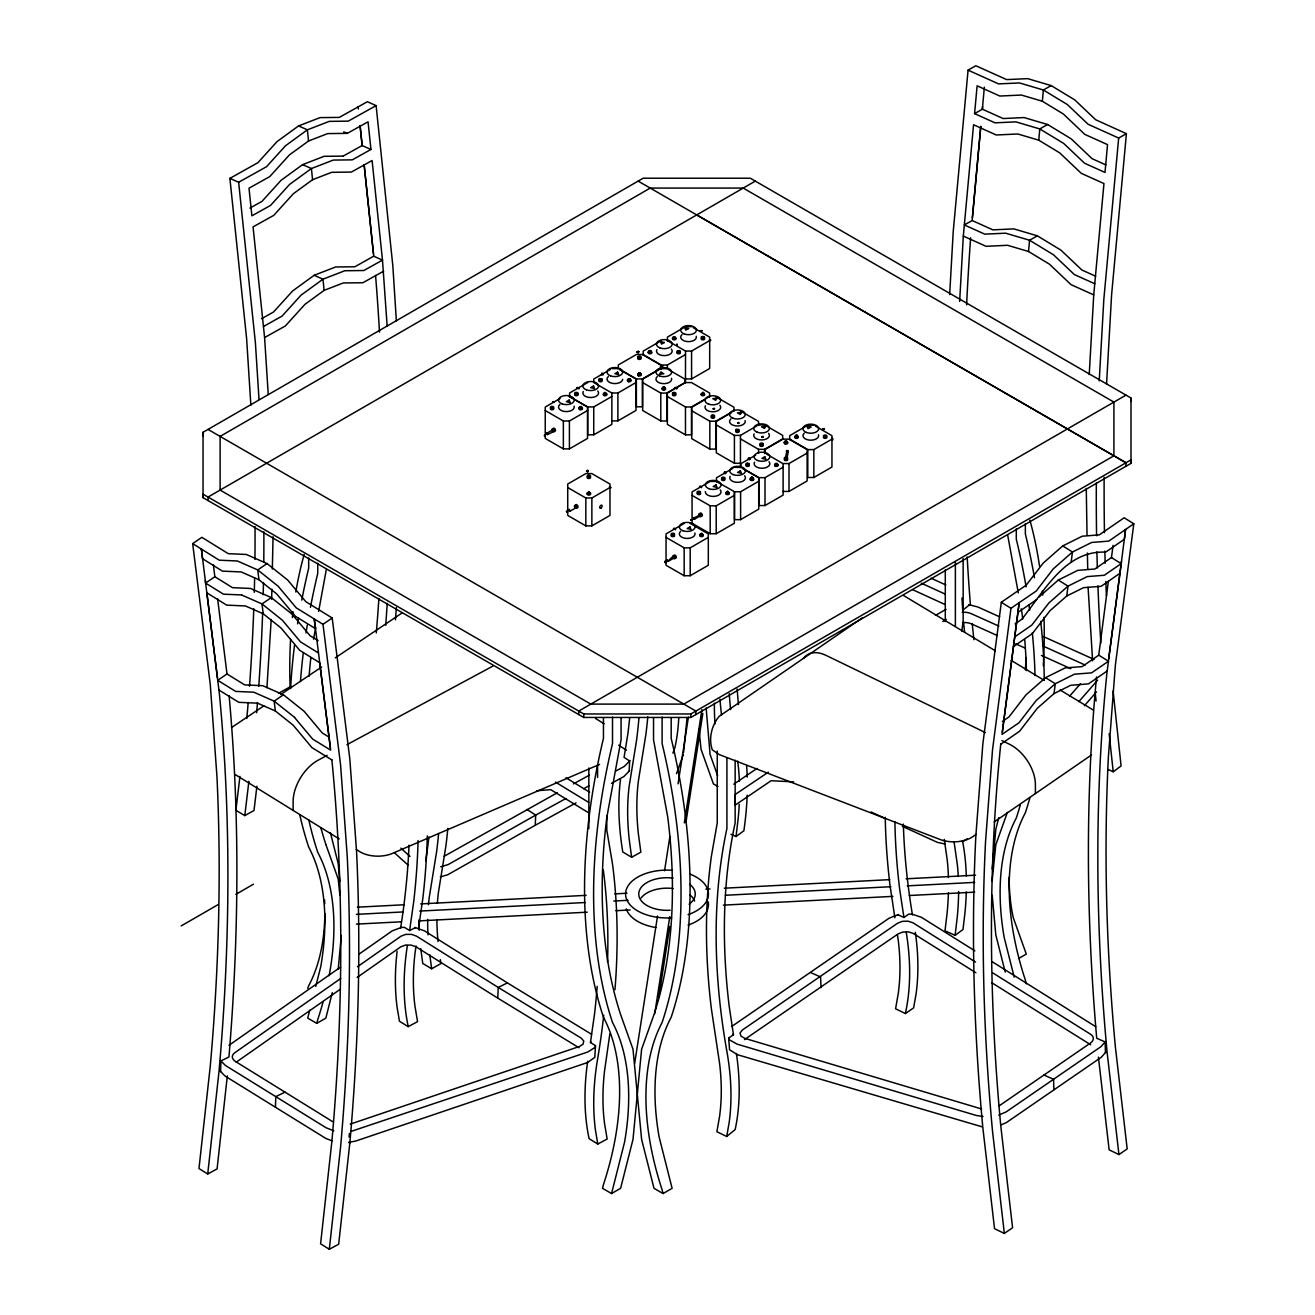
<?xml version="1.0" encoding="UTF-8"?>
<svg xmlns="http://www.w3.org/2000/svg" width="1315" height="1315" viewBox="0 0 1315 1315"><rect width="100%" height="100%" fill="white"/><g stroke="black" fill="none" stroke-linecap="round" stroke-linejoin="round"><path stroke-width="1.5" d="M1130.999 398.018L1130.999 463.357L690.885 717.448L583.745 717.448L203.036 497.662L203.036 432.306L643.15 178.215L750.29 178.215L1130.999 398.018L1130.999 401.502M1086.272 488.473L1087.028 534.876M271.202 619.513L266.945 687.663M271.646 599.311L271.876 589.219M272.337 569.033L273.06 536.734M220.591 1071.544L220.92 1060.926L228.958 1056.981C238.936 936.822 240.053 815.826 229.106 695.701M275.46 1107.246L275.788 1096.644L284.977 1092.124M578.978 1047.726L497.76 998.118L498.221 987.434L416.477 936.132L411.546 934.373L405.793 934.373L401.141 936.116L357.466 966.739M440.278 876.941L447.725 874.754L535.254 825.278L535.698 815.103L565.861 798.534M629.162 771.132L629.622 760.958L624.066 757.358L627.962 733.178A670.403 380.249 60.9 0 0 629.671 717.694M949.66 294.609L953.227 231.522L968.07 70.139L975.812 65.75L1006.682 79.607L1027.64 78.637L1051.178 85.59L1074.733 99.874L1095.674 119.747L1126.413 133.686L1111.602 294.774L1106.556 384.079M959.638 301.431L963.32 236.075L973.56 124.744L996.244 134.985L1017.794 133.982L1038.768 140.179L1059.726 152.885L1081.275 173.333L1103.959 183.574L1093.735 294.889L1089.231 374.561M1099.225 380.857L1103.827 299.442L1118.67 138.059L1126.413 133.686M597.191 986.316A670.403 400.335 -58.2 0 1 594.561 1013.783L590.451 1042.516L595.514 1045.639L594.774 1057.424L587.394 1062.569L355.51 1141.124L348.623 1142.341L349.823 1143.097L338.678 1244.204L329.309 1249.25L320.581 1243.842L331.857 1141.584A2251.149 1344.275 -58.2 0 0 331.873 759.856L331.857 759.593M385.722 625.299L387.251 603.273M1098.403 1057.112L1109.137 1149.82L1118.95 1154.57L1127.185 1148.916L1115.383 1047.003A2252.201 1408.694 55.5 0 1 1108.381 756.996L1115.383 665.012L1133.809 523.781L1124.161 517.765L1099.274 534.893L1082.261 536.208L1062.734 545.922L1043.222 563.083L1026.21 585.159L1001.323 602.286L982.864 743.764L975.829 836.258A2264.907 1416.649 55.5 0 0 982.864 1127.908L994.534 1228.687L1004.348 1233.437L1012.583 1227.766L1000.764 1125.854A2251.149 1408.036 55.5 0 1 1000.748 744.126L1000.764 743.863M1096.546 676.978C1085.122 797.071 1086.223 918.133 1096.71 1038.258L1105.126 1041.957L1105.455 1052.559M1107.148 670.683L1107.131 670.929A2251.149 1408.036 55.5 0 0 1107.148 1052.658L1118.95 1154.57M349.083 1136.998L349.396 1133.431M338.234 969.155L341.292 935.491M706.139 707.963L710.084 754.465L717.645 775.669M974.579 113.616L994.995 122.837L1015.854 121.868L1039.787 128.936L1063.72 143.45L1084.579 163.241L1104.995 172.446L1107.542 144.634L1084.859 134.409L1063.293 113.961L1042.335 101.239L1021.377 95.042L999.827 96.044L977.127 85.82L974.579 113.616L982.404 109.194L982.584 106.466M1093.735 294.889L1071.051 284.665L1049.485 264.216L1028.527 251.494L1029.563 240.25L1037.371 235.845L1060.926 250.129L1081.867 270.002L1095.674 276.232M1038.768 140.179L1039.787 128.936L1047.611 124.514L1071.15 138.815L1092.091 158.688L1105.899 164.917M1042.335 101.239L1043.37 89.995L1051.178 85.59M992.2 868.952L995.8 829.37L998.743 817.733M972.344 217.928L980.809 126.421M1094.754 283.761L1074.355 274.556L1053.496 254.781L1029.563 240.25L1005.613 233.182L984.771 234.152L964.355 224.947L972.163 220.525L980.743 126.47M982.338 109.244L984.36 87.201M683.57 752.443L687.055 718.006M992.102 881.264L995.8 844.789L1007.372 812.391M349.823 1143.097A2264.907 1352.494 -58.2 0 0 356.546 851.232L349.823 758.952L332.202 618.017L305.803 601.662L287.755 580.112L267.027 563.56L246.316 554.47L228.268 553.664L201.869 537.325L192.664 543.621L210.252 684.31L216.926 776.08A2252.201 1344.9 -58.2 0 1 210.252 1066.301L198.976 1168.558L207.721 1173.966L218.98 1071.709A2251.149 1344.275 -58.2 0 0 219.013 689.964L218.98 689.718M227.331 1075.9L217.074 1168.92L207.721 1173.966M329.309 1249.25L340.585 1146.992A2252.201 1344.9 -58.2 0 0 347.259 856.772L340.585 765.001L322.997 624.313L296.253 607.859L278.123 586.211L257.74 569.937L237.374 560.979L219.243 560.19L192.664 543.621M239.938 776.376L235.895 810.303L244.804 815.612L254.009 810.484L256.902 786.271M244.804 815.612L248.88 781.307M730.992 834.269L736.038 836.537L738.192 818.357A238.771 120.027 -65.7 0 0 739.227 804.336M948.427 892.721A238.771 120.027 -65.7 0 1 947.162 912.626L945.008 930.806L955.101 935.359L957.254 917.18A238.771 120.027 -65.7 0 0 958.619 891.471M1133.809 523.781L1108.759 541.122L1091.68 542.454L1072.465 552.004L1053.266 568.885L1036.171 591.076L1019.191 602.648L1002.014 734.378L1018.993 722.79L1036.072 700.616L1055.288 683.734L1074.486 674.184L1091.582 672.853L1108.479 661.231L1098.748 655.166L1108.381 581.296M1002.326 732.061L1019.191 602.648L1010.972 608.303L992.546 749.534L985.543 841.518A2252.201 1408.694 55.5 0 0 992.546 1131.525L1004.348 1233.437M1000.83 744.175L1019.569 731.272L1037.223 708.358L1054.005 693.597L1055.288 683.734L1045.557 677.652L1026.029 694.813L1009.016 716.889L1002.359 721.475M1013.47 646.536L1032.308 633.682L1049.962 610.752L1066.744 596.007L1068.01 586.145L1087.226 576.595L1104.304 575.263L1121.202 563.642L1125.574 529.452L1124.391 539.249L1105.619 552.152C1064.92 550.081 1043.6 592.26 1021.755 619.299L1015.098 623.885M1071.183 561.867L1072.465 552.004L1062.734 545.922M1038.768 597.224L1058.296 580.047L1077.807 570.348L1094.82 569.017L1111.471 557.56L1113.065 545.38M1108.397 661.182L1121.514 561.193M1108.479 661.231L1107.197 670.979L1088.442 683.882L1070.788 685.263L1054.005 693.597M1108.693 658.864L1121.202 563.642L1111.471 557.56M358.929 954.213L392.248 930.856L401.437 927.404L404.543 927.404L409.606 930.543L413.699 901.811A670.403 400.335 -58.2 0 0 418.071 840.564M416.05 945.945L414.998 953.243A238.771 142.579 -58.2 0 0 414.998 1006.435L417.562 1021.64L408.192 1026.67L399.464 1021.262L397.114 1007.356A251.395 150.124 -58.2 0 1 397.114 951.353M418.532 928.554L422.855 898.293A683.027 407.864 -58.2 0 0 427.309 835.896M589.745 477.214L588.578 478.085L588.117 476.951A1.71 0.986 0 0 1 588.002 475.257A1.71 0.986 0 0 1 590.567 476.112A1.71 0.986 0 0 1 588.002 476.967L588.495 476.523A1.71 0.986 0 0 0 587.378 478.003A1.71 0.986 0 0 0 590.057 478.216A1.71 0.986 0 0 0 589.712 476.655M638.63 358.025L640.076 358.288L639.665 357.302M609.848 1033.837L604.588 1070.624A238.771 142.579 -58.2 0 0 604.588 1123.815L607.152 1139.02L597.783 1144.05L589.054 1138.642L588.841 1137.409A251.395 150.124 -58.2 0 1 587.673 1061.287M786.995 458.228L784.956 458.228L786.962 458.376L788.293 451.604L787.011 450.963L785.071 459.083L786.633 459.477M634.635 1063.605L657.533 916.013M664.552 870.777L669.894 836.406M678.047 783.839L688.403 717.119M654.722 1013.701L669.779 916.654M684.342 822.894L701.898 709.673M658.799 997.181L669.779 926.401M685.904 822.549L702.851 713.355M717.25 751.079L717.25 822.927L711.349 856.443A683.027 427.211 55.5 0 0 711.349 1008.572L719.568 1063.276A238.771 149.351 55.5 0 1 719.568 1116.451L716.889 1131.738L726.702 1136.489L729.168 1122.5A251.395 157.241 55.5 0 0 726.916 1051.589A670.403 419.321 55.5 0 1 726.916 828.499L726.916 757.752M897.438 934.883L898.26 940.324A238.771 149.351 55.5 0 1 898.26 993.515L895.581 1008.786L905.394 1013.553L905.608 1012.303A251.395 157.241 55.5 0 0 906.249 932.401M313.545 639.156L315.732 627.239M318.641 611.344L326.301 569.642M599.656 380.002L601.169 380.101M601.662 373.542L603.092 373.904L602.007 373.279L601.465 374.742L603.108 374.841L601.859 373.345M671.965 534.843L673.165 535.698M722.593 478.529C725.255 475.8 721.245 481.011 723.891 478.857M724.384 472.299L725.814 472.66L724.729 472.036L724.187 473.482L725.814 473.581L724.581 472.085M746.739 464.82L748.284 464.77M547.763 434.361C545.643 435.676 546.826 430.893 547.763 434.361C560.042 429.397 549.013 429.117 553.796 430.86M667.165 560.272C666.195 565.187 674.579 551.971 674.201 558.152M694.567 519.195L693.301 517.929L694.567 519.195L700.599 515.644L700.303 514.806L693.186 518.324M595.514 1045.639L595.153 1047.332L587.854 1051.967L351.154 1131.377M579.422 407.535L580.375 408.85L582.068 407.749M581.559 406.779L580.162 406.861L581.131 406.532M599.509 380.791L600.791 381.366L601.284 380.413M603.716 393.695L605.064 394.829L606.412 393.695M606.363 394.253L604.489 392.626L603.749 394.253M587.509 493.372C590.928 490.101 588.199 494.358 588.693 491.728M589.81 492.829L589.202 494.128L587.509 493.026M630.378 379.706L628.619 378.769L630.033 378.786M638.4 356.891L639.912 357.549L639.665 356.464M639.895 372.803C637.002 372.638 643.232 373.591 639.402 375.071C636.591 372.49 641.588 374.479 638.893 372.803M640.701 374.15L638.087 374.101L640.569 373.904M648.657 352.141L650.58 350.809M648.657 351.779C649.298 354.902 653.341 350.727 649.594 351.056A1.71 0.986 0 0 0 648.788 352.831A1.71 0.986 0 0 0 651.648 352.387A1.71 0.986 0 0 0 649.561 351.187L650.678 350.694M672.869 338.152L673.855 337.413M673.625 336.837C675.779 337.593 672.902 335.572 672.902 338.366M662.464 388.451L664.371 387.037M675.515 338.366C673.428 335.489 674.102 338.843 674.792 336.837M663.664 386.791C660.886 387.991 666.689 388.352 663.96 386.791M701.487 394.073C705.744 392.528 699.827 392.56 704.183 394.073M702.095 533.611L700.172 534.942A1.71 0.986 0 0 0 700.205 536.273A1.71 0.986 0 0 0 702.489 536.438A1.71 0.986 0 0 0 702.999 535.139M701.52 533.808C698.051 534.12 702.588 537.473 702.868 534.597M752.887 478.298C753.166 481.553 748.383 477.657 752.509 477.526M751.358 477.608L753.281 478.496M777.675 464.409C777.395 467.269 772.826 463.998 776.327 463.636M784.628 442.366L786.551 441.051L785.302 440.936M786.995 459.625L784.956 459.625M797.038 435.462L795.92 435.298L797.301 435.38M824.16 437.254L826.149 437.254M309.732 1010.216L307.726 1018.139L316.784 1023.366L325.841 1018.139L332.284 992.661M315.748 986.431L320.761 966.607A240.826 139.045 -60 0 0 308.68 847.074A558.744 322.586 -60 0 1 299.771 814.741M316.784 1023.366L317.737 1019.618A240.826 139.045 -60 0 0 323.178 1001.57M603.454 718.039L603.454 738.372A558.744 322.586 -60 0 0 603.454 1017.251A240.826 139.045 -60 0 1 603.454 1184.568L602.5 1188.316L611.557 1193.543L624.592 1142.028A240.826 139.045 -60 0 0 612.511 1022.478A558.744 322.586 -60 0 1 612.511 743.6L612.511 717.168M712.04 416.592L711.957 416.658A1.71 0.986 0 0 1 711.99 415.03A1.71 0.986 0 0 1 714.555 415.885A1.71 0.986 0 0 1 711.99 416.74L713.831 417.43L712.122 416.871M788.293 451.604L786.189 451.308M703.788 338.284L701.865 338.859L703.772 338.563M826.034 436.925L824.423 437.221M307.726 988.403L308.68 985.757A240.826 139.045 60 0 0 324.854 913.563M672.886 753.199L674.957 747.446A240.826 139.045 60 0 0 678.787 717.563M676.485 773.73L683.356 754.465M576.184 507.656L575.099 506.028L576.184 507.656L569.937 511.173L569.099 509.398L569.937 511.173M603.749 393.843L606.363 393.843M638.515 358.14L639.912 358.946L639.665 357.861M628.702 378.605L628.291 379.197A1.71 0.986 0 0 0 628.356 380.955A1.71 0.986 0 0 0 630.921 380.101A1.71 0.986 0 0 0 628.356 379.246L628.537 380.43L630.378 380.134M649.495 350.645L650.481 351.565L650.152 350.48M675.17 337.61L674.562 338.908L672.902 338.004M664.486 387.777C666.705 389.421 660.393 388.796 663.467 387.695M588.495 492.615L587.69 493.421L590.156 493.224M699.843 493.782L697.838 493.635M722.527 479.12L723.25 480.139L724.138 479.252M701.766 533.364L700.599 534.038A1.71 0.986 0 0 0 700.665 535.797A1.71 0.986 0 0 0 703.229 534.942A1.71 0.986 0 0 0 700.665 534.087L702.341 533.611M776.327 463.784L777.494 464.803L775.16 464.803L777.494 464.376M1069.753 695.997L1080.486 683.734M1078.81 701.684L1097.614 680.184M1084.415 705.711L1096.513 691.887M1105.586 1041.431L1100.984 1046.641L1006.156 1111.898L998.743 1115.136M1105.899 1052.066L1101.312 1057.244L1006.501 1122.5L1000.929 1124.933M250.869 405.25L246.612 338.514L229.895 178.38L257.937 162.665L277.054 141.576L298.554 125.928L320.055 117.61L339.254 117.413L367.362 101.732L376.106 105.611L392.856 266.041L396.357 320.794M343.281 156.107L324.082 156.321L302.598 164.638L281.098 180.287L261.981 201.376L249.949 208.082M261.488 318.74L273.52 312.033L292.637 290.944L314.137 275.295L335.637 266.978L354.836 266.781L373.657 256.195L382.484 260.123L387.152 326.12M630.033 760.53L624.411 766.333L615.535 771.215M629.556 770.721L623.951 776.507L611.524 783.329M969.467 604.867L962.711 610.242L961.955 597.98M575.526 393.892A1.71 0.986 0 0 1 578.09 394.747A1.71 0.986 0 0 1 575.526 395.601A1.71 0.986 0 0 1 575.526 393.892L577.4 394.747L575.395 394.895M699.366 493.635L697.969 493.141A1.71 0.986 0 0 1 698.002 491.383A1.71 0.986 0 0 1 700.566 492.237A1.71 0.986 0 0 1 698.002 493.092M649.183 350.809L650.005 350.48M651.172 352.173L648.689 351.993L651.172 351.746M580.31 406.532L580.967 407.584L580.868 406.45M579.553 407.699L581.131 407.009L582.068 408.094M604.653 392.478C605.492 391.821 604.473 394.895 605.558 392.544M606.231 394.089L603.897 394.089M638.564 372.967L639.978 372.967M677.948 351.023L678.672 352.026L679.197 350.924M674.874 395.19L673.132 394.763M703.509 392.626L702.687 392.412M704.002 394.106L701.668 394.106A1.71 0.986 0 0 0 702.111 395.651A1.71 0.986 0 0 0 704.544 394.845A1.71 0.986 0 0 0 702.391 393.81M785.565 440.804L785.055 441.462A1.71 0.986 0 0 0 785.121 443.221A1.71 0.986 0 0 0 787.685 442.366A1.71 0.986 0 0 0 785.121 441.511L786.797 441.593L786.123 440.722M727.244 491.317C730.104 491.941 726.077 494.818 727.179 491.826C727.557 490.363 727.113 493.848 727.951 491.366M726.373 492.55C730.499 490.742 727.622 495.919 726.192 492.583M673.724 535.928L671.817 535.632M751.523 477.279L752.607 477.411M753.101 478.89L750.766 478.89L751.572 478.101M775.916 463.209L776.08 464.244L777.001 463.324M736.038 836.537L743.928 830.718L744.093 829.239A251.395 126.371 -65.7 0 0 747.167 795.181M1108.167 769.505L1113.213 771.774L1121.087 765.955L1113.115 690.95M955.101 935.359L962.991 929.524L964.963 912.889A251.395 126.371 -65.7 0 0 966.295 891.932M308.532 141.001L289.399 154.94L269.723 176.637L249.012 188.177L251.888 215.824L270.528 205.436L289.563 184.445L311.408 168.534L333.27 160.085L352.305 159.855L370.945 149.45L368.052 121.818L347.341 133.357L327.665 133.604L308.532 141.001L307.381 129.823L298.554 125.928M263.444 326.498L282.067 316.11L301.102 295.102L322.964 279.191L344.809 270.742L363.844 270.512L382.484 260.123L372.096 160.512L351.384 172.068L331.709 172.314L312.575 179.711L293.442 193.65L273.767 215.348L253.055 226.887L264.594 337.544L268.244 394.533M383.635 271.186L362.924 282.725L343.248 282.972L324.115 290.368L304.981 304.307L285.306 326.005L264.594 337.544M205.337 580.605L205.567 583.087L223.484 594.183L241.697 594.939M589.531 477.361C584.978 475.981 592.671 475.783 587.854 476.277M228.974 1045.326L340.601 967.067M340.684 978.508L234.875 1052.674A12.492 6.904 2.1 0 0 235.681 1061.6L332.58 1121.596M236.24 1062.175L340.355 989.192M357.154 977.423L400.812 946.816L405.414 945.074L411.118 945.091L416.017 946.816L497.76 998.118M731.567 1026.588L889.055 918.232L898.507 914.484M744.504 1039.59L898.046 933.929L902.797 932.039L908.501 931.858L913.268 933.453L975.894 972.755M1036.762 599.541L1017.925 612.395M897.8 914.763L903.931 917.459L908.698 914.172L911.805 914.073L921.322 917.245L974.859 950.844M267.027 563.56L257.74 569.937L258.973 579.767L276.775 593.986L295.497 616.357L315.469 628.619M318.082 640.652L310.044 635.671L291.996 614.121L271.284 597.569L261.997 603.93L241.615 594.988M328.635 736.86L322.208 732.899L304.159 711.333L283.432 694.78L274.145 701.158L253.779 692.2L235.648 691.411L217.715 680.315L227.002 673.954L217.6 598.654M862.476 617.754L719.091 716.412C711.662 725.486 708.374 738.52 712.286 749.813L719.338 754.629L939.978 839.447A24.771 14.301 0 0 0 972.673 836.735L975.977 834.466M735.299 805.027L771.132 780.716L793.635 781.866M1014.835 636.822L1031.716 625.2L1048.811 603.026L1068.01 586.145L1058.296 580.047M1098.748 655.166L1082.097 666.623L1065.084 667.938L1045.557 677.652M994.124 821.974L1091.532 754.958M982.239 1126.873L737.436 1054.696L729.562 1049.781L728.691 1038.012L733.474 1034.741L729.168 1006.139A670.403 419.321 55.5 0 1 735.151 822.828L735.151 760.169M726.702 1136.489L735.151 1129.585A251.395 157.241 55.5 0 0 736.384 1053.43M905.394 1013.553L913.629 1007.882L916.078 993.893A251.395 157.241 55.5 0 0 915.339 932.335M999.137 1105.866L1090.414 1043.074A12.492 6.92 -2.2 0 0 1090.365 1034.132L992.957 973.001M258.973 579.767L241.171 571.943L222.432 571.121L202.609 558.744M205.567 583.087L214.855 576.726L213.342 564.595M217.501 677.948L206.85 592.753M322.997 624.313L332.202 618.017M318.427 652.963L300.51 641.868L282.38 620.22L261.997 603.93L263.214 613.776L281.016 627.995L299.754 650.366L319.644 662.678L330.377 747.824M733.786 784.184L757.062 768.404M768.355 772.152L735.151 794.507L735.233 805.076M231.44 727.639L263.773 705.908M280.802 694.468L321.649 667.001M335.276 657.845L401.667 613.217M331.791 759.906L311.902 747.577L293.179 725.206L275.377 710.988L274.145 701.158L294.609 717.382M962.481 841.781L967.281 838.789M755.303 181.108L208.033 497.054L208.033 500.538M560.075 398.494L545.248 407.042L545.248 438.421L563.362 448.875L569.411 448.875L587.526 438.421L587.526 407.042L569.411 396.588M587.706 382.534L569.592 393.004L569.592 396.982M610.209 369.548L593.739 379.049L593.739 382.534L611.853 393.004L617.886 393.004L636 382.534M661.313 340.634L643.216 351.089L643.216 355.066M683.882 327.599L667.412 337.117L667.412 341.095M546.366 433.49L552.415 430.005M545.248 410.527L563.362 420.997L569.411 420.997L587.526 410.527M569.592 396.489L587.706 406.943L593.739 406.943L611.853 396.489M619.907 369.4L636.378 378.917L642.41 378.917L658.881 369.4M659.144 369.614L642.673 379.114L642.673 410.494L660.788 420.948L666.82 420.948L666.82 393.07L684.934 382.599M643.216 354.573L661.313 365.028L667.363 365.028L685.477 354.573M667.363 340.634L685.526 351.056L691.575 351.056L709.689 340.601M587.706 406.943L587.706 434.821L593.739 434.821L611.853 424.367L611.853 393.004M611.853 420.882L617.886 420.882L636 410.428L636 379.049L619.529 369.548M685.526 378.95L691.575 378.95L709.689 368.479L709.689 337.117L693.219 327.599M667.363 396.505L685.477 406.96L691.509 406.96L709.623 396.505M704.889 399.661L691.723 407.255L691.723 438.635L709.837 449.089L715.87 449.089L715.87 421.211L732.34 411.694M731.107 412.894L716.297 421.441L716.297 452.82L734.411 463.274L740.444 463.274M567.718 487.536L585.832 497.99L591.865 497.99L609.979 487.536M716.297 424.926L734.411 435.397L740.444 435.397L756.914 425.879M591.865 525.885L609.979 515.414L609.979 484.052L591.865 473.597L585.832 473.597L567.718 484.052L567.718 515.414L585.832 525.885L591.865 525.885L591.865 497.99M740.444 438.881L758.558 449.336L764.59 449.336L782.704 438.881M732.915 468.288L716.461 477.805L716.461 481.783M755.665 455.171L740.855 463.718L740.855 467.696M806.144 426.142L789.69 435.66L789.69 439.637M684.162 523.436L666.048 533.89L666.048 565.269L684.162 575.723L690.194 575.723L708.308 565.269L708.308 533.89L690.194 523.436M782.951 463.554L789 463.554L807.114 453.083M692.068 495.377L710.182 505.831L716.215 505.831L734.329 495.377M734.329 491.892L734.329 523.255L716.215 533.709L710.182 533.709L692.068 523.255L692.068 491.892L710.182 481.421L716.215 481.421L734.575 491.744L740.608 491.744L758.722 481.29M742.498 468.156L758.969 477.657L765.001 477.657L783.115 467.203M789.69 439.144L807.788 449.599L813.837 449.599L831.951 439.144M666.048 537.375L684.162 547.845L690.194 547.845L708.308 537.375M782.951 491.432L789 491.432L807.114 480.978L807.114 449.599L789 439.144L782.951 439.144L764.837 449.599L764.837 453.593M668.546 561.143L674.595 557.642M734.575 491.744L734.575 519.639L740.608 519.639L758.722 509.168L758.722 477.805L742.252 468.288M758.969 477.657L758.969 505.552L765.001 505.552L783.115 495.097L783.115 463.718L766.497 454.037M807.788 449.599L807.788 477.493L813.837 477.493L831.951 467.022L831.951 435.66L815.481 426.142M181.191 925.924L218.208 904.556M235.829 894.381L253.45 884.206M1126.002 395.125L578.731 711.086L578.731 714.571M203.036 497.662L203.036 494.177L583.745 713.963L690.885 713.963L1130.999 459.872L1130.999 463.357M611.557 1193.543L620.614 1188.316L633.008 1139.332L641.605 1049.271L653.867 1014.966A547.155 315.896 60 0 0 667.773 817.289L653.539 739.819L653.539 717.711M1018.747 958.454L1026.292 954.098L1013.257 917.623A240.826 139.045 -60 0 1 1009.164 877.121M621.074 717.711L621.074 739.819L606.84 817.273A547.155 315.912 -60 0 0 620.762 1014.966L633.008 1049.271L641.605 1139.332L653.999 1188.316L663.056 1193.56L672.113 1188.316L659.078 1136.801A240.826 139.045 60 0 1 671.176 1017.251A558.744 322.586 60 0 0 671.176 738.372L671.176 718.039M935.442 615.404L946.044 609.338M942.756 621.518L946.307 619.48M444.207 856.246L557.297 792.781M229.895 178.38L238.64 182.259L266.485 166.742L285.536 145.735L307.381 129.823L329.227 121.375L348.261 121.144L376.106 105.611M343.215 156.074L362.118 145.538L370.945 149.45M278.55 693.301L290.927 686.397M420.784 948.773L422.756 963.451L431.665 968.761L440.87 963.632L440.328 959.621M620.499 779.45A251.395 142.595 60.9 0 0 622.537 850.493L622.735 851.956L631.627 857.265L640.849 852.136L638.4 834.088A238.771 135.429 60.9 0 1 638.4 780.913L645.862 734.641A683.027 387.399 60.9 0 0 647.802 716.856M573.356 783.937L589.416 775.11M583.597 788.77L588.923 785.844M535.254 825.278L576.052 802.84M327.123 755.336L318.115 760.202A34.157 20.399 -58.2 0 0 293.13 801.525L293.13 810.418M346.946 744.668L492.961 666.064M588.709 802.397L555.423 782.08M588.709 812.851L550.722 789.658L536.684 790.759M1066.744 596.007L1083.511 587.673L1101.165 586.293L1119.854 573.34M409.606 930.543L415.458 927.667M591.586 1034.313L507.409 982.913L498.221 987.434L581.181 1038.094L583.761 1041.003L583.104 1044.159L579.405 1046.493L350.267 1124.128M590.451 1042.516L591.323 1042.088M551.527 408.275L552.053 409.376L552.563 408.275M628.537 378.671C631.973 378.802 627.107 380.446 629.622 378.539M663.138 387.005L664.486 387.005M588.561 491.761L590.205 493.372M599.591 764.393L392.593 853.336A24.771 14.301 0 0 1 359.685 851.627L356.283 849.506M551.56 407.699C553.894 405.151 550.196 409.951 552.777 408.258M674.661 394.763L673.247 394.122M701.24 330.525L701.043 330.575M677.028 344.514C676.88 342.755 677.028 346.848 677.011 344.431M709.475 339.533C711.645 339.928 710.642 340.749 709.475 340.716M831.738 438.076L832.757 438.668M440.722 866.766L448.168 864.596L535.698 815.103L526.97 809.448M600.265 378.835L600.018 379.92L601.547 379.345M737.156 430.893L736.433 431.616L737.929 431.978M751.786 477.197L751.013 477.937A1.71 0.986 0 0 0 751.079 479.696A1.71 0.986 0 0 0 753.643 478.841A1.71 0.986 0 0 0 751.079 477.986L752.755 478.085L751.933 477.181M701.372 533.298L702.868 534.942M629.211 379.328C624.987 381.12 633.6 380.955 629.211 378.967M580.72 406.96L579.422 408.291M796.479 435.035C793.52 435.84 798.797 436.958 796.89 435.134M747.643 463.472C744.504 464.211 750.043 465.411 748.153 463.554M357.351 907.186L404.33 904.753M420.668 903.898L586.145 895.351M614.746 893.871L627.008 893.23M705.925 889.154L710.018 888.94M724.318 888.2L889.795 879.636M906.134 878.798L975.582 875.198M356.398 914.352L403.393 911.92M419.732 911.081L585.208 902.517M613.809 901.038L628.093 900.298M725.42 895.268L890.88 886.705M907.235 885.866L974.645 882.381M356.398 924.116L401.338 921.799M419.732 920.845L587.246 912.183M615.847 910.703L630.148 909.964M723.365 905.131L892.934 896.37M909.273 895.515L974.645 892.145M685.526 326.646L691.575 326.646M611.853 368.595L617.886 368.595M660.788 368.66L666.82 368.66M642.673 382.599L660.788 393.07L666.82 393.07M691.723 410.74L709.837 421.211L715.87 421.211M758.558 424.926L764.59 424.926M807.788 425.205L813.837 425.205M709.623 396.999L709.623 393.021L691.509 382.566L685.477 382.566L667.363 393.021L667.363 424.4L685.477 434.854L691.509 434.854L691.509 406.96M734.575 467.351L740.608 467.351M609.453 486.632L610.571 487.931L609.503 488.128M663.812 387.317C667.28 387.629 662.744 390.966 662.464 388.106M702.835 392.412L703.656 392.741M580.72 407.321L581.888 408.127L579.553 408.127M785.976 441.248L787.143 442.415L784.677 442.218L786.649 441.692L786.929 442.925L784.628 442.021M701.52 534.153L702.687 534.975L700.221 534.794M983.045 1116.468L976.535 1115.531L736.959 1044.094L729.217 1039.705L728.691 1038.012M679.181 352.009C679.789 354.343 676.436 352.453 679.197 352.321M945.238 844.082L937.414 842.373L902.337 826.313M576.644 394.171L575.576 394.418M968.547 604.621L977.867 607.004L999.663 616.834M1047.611 124.514L1024.056 117.561L1003.115 118.547L982.404 109.194M1037.371 235.845L1013.832 228.892L992.874 229.862L972.163 220.525M1028.527 251.494L1007.569 245.297L986.02 246.3L963.32 236.075M981.615 1108.956L744.898 1038.39L740.986 1036.154L740.016 1033.031L742.334 1030.04L897.553 923.245L902.337 921.338L908.106 921.174L912.922 922.768L975.549 962.07M414.718 927.404L424.482 930.872L507.409 982.913M333.78 1130.801L326.104 1127.777L225.473 1065.495L220.41 1060.432M331.922 1140.812L325.775 1138.395L225.161 1076.114L220.115 1071.068M343.708 131.862L347.341 133.357M271.284 597.569L250.573 588.462L232.525 587.673L214.855 576.726M263.214 613.776L245.412 605.952L226.69 605.13L206.784 592.802M283.432 694.78L262.721 685.69L244.672 684.885L227.002 673.954M275.377 710.988L257.576 703.163L238.837 702.341L218.931 690.03L201.392 549.029L202.526 558.809M810.961 972.722L820.576 976.946L821.07 987.614M1043.946 1075.045L1053.562 1079.27L1053.907 1089.872M732.554 1034.33L733.474 1034.741M302.598 164.638L311.408 168.534L312.575 179.711M314.137 275.295L322.964 279.191L324.115 290.368M968.07 70.139L998.578 83.897L1019.437 82.927L1043.37 89.995L1067.303 104.51L1088.163 124.3L1118.67 138.059M1043.255 636.509L1094.129 659.456M998.858 626.121L971.292 613.694A12.492 7.545 -1.9 0 0 962.153 612.33M1042.959 646.01L1085.22 665.078M997.296 635.539L971.571 623.935A12.394 7.495 -1.9 0 0 962.498 622.587M1015.673 643.824L1024.862 647.966M1041.398 655.429L1070.788 668.678M931.119 578.238L945.83 584.961M921.256 583.153L945.288 594.15M912.594 589.662L945.288 604.621M870.941 811.963L885.718 818.719M618.675 745.161L626.466 750.257M985.428 732.603L826.099 655.412A34.157 21.369 55.5 0 0 803.432 658.371M1001.915 740.592L1009.246 744.142A34.157 21.369 55.5 0 1 1035.398 784.693L1035.398 793.57M903.389 595.416L995.291 650.777M638.137 181.108L1125.985 462.765L1125.985 466.25M696.72 214.92L1125.985 462.765M668.48 369.614L684.934 379.114L684.934 383.109M715.87 396.801L733.984 407.255L733.984 411.25M740.444 410.987L758.558 421.441L758.558 425.435M767.894 426.833L782.704 435.397L782.704 439.374M208.033 429.43L695.882 711.07L695.882 714.571M717.941 786.534L713.42 783.921L701.027 749.238L698.972 728.987M1011.054 660.311L1044.34 680.447M1060.104 689.981L1093.39 710.116M565.992 777.773L589.63 792.205M595.481 718.434L604.095 723.76M235.106 774.486L339.204 838.937M1001.323 602.286L1010.972 608.303M992.118 961.676L1095.74 1026.703M991.559 982.584L1090.71 1044.8M673.05 338.202L675.384 338.202A1.71 0.986 0 0 1 675.187 339.664A1.71 0.986 0 0 1 672.672 339.27A1.71 0.986 0 0 1 673.773 337.906M795.312 436.744L797.778 436.547L795.805 435.676L795.805 437.369L797.827 436.35L795.181 436.909M400.861 848.142L409.968 856.41M394.484 852.81L408.143 865.204M294.527 717.448L312.658 739.096L330.657 750.125L314.252 618.905L315.386 628.685M832.592 438.766L832.757 439.851L831.738 439.259M567.028 511.716L566.847 511.732M544.607 435.314C543.457 436.991 546.58 433.588 544.443 435.397M325.972 844.789L338.234 879.094L339.878 895.301M1026.292 983.834L1025.355 980.086A240.826 139.045 60 0 1 1025.355 812.769A558.744 322.586 60 0 0 1029.875 797.893M1014.227 977.177L1004.2 937.546A240.826 139.045 60 0 1 1016.298 817.996A558.744 322.586 60 0 0 1020.292 805.01M1005.219 972.081L995.8 934.85L992.217 895.252M663.056 1193.56L662.119 1189.796A240.826 139.045 60 0 1 662.119 1022.478A558.744 322.586 60 0 0 662.119 743.6L662.119 717.168M330.394 832.658L338.234 863.659L339.845 881.477M1007.717 535.337L1018.303 592.934M1021.229 608.829L1021.952 612.79A547.155 315.912 60 0 1 1022.725 619.086M597.783 1144.05L595.448 1130.144A251.395 150.124 -58.2 0 1 597.585 1059.167A670.403 400.335 -58.2 0 0 603.733 1015.246M408.192 1026.67L407.995 1025.437A251.395 150.124 -58.2 0 1 407.371 945.551M903.931 917.459L899.624 888.858A670.403 419.321 55.5 0 1 894.907 821.76M894.874 917.755L890.041 885.62A683.027 427.211 55.5 0 1 885.242 817.273M954.082 841.912L957.254 863.988A238.771 120.027 -65.7 0 1 958.29 876.497M944.269 839.332L947.162 859.435A238.771 120.027 -65.7 0 1 948.427 877.483M737.616 761.122L738.192 765.182A238.771 120.027 -65.7 0 1 739.392 781.357M631.627 857.265L629.195 839.233A238.771 135.429 60.9 0 1 629.195 786.041L636.641 739.786A683.027 387.399 60.9 0 0 638.942 717.99M429.758 954.723L431.665 968.761M1109.153 733.688L1113.213 771.774M1095.231 693.071L1096.085 701.076M972.18 623.524L973.905 639.731M963.533 622.209L964.602 632.236M373.46 253.614L364.124 164.687L373.739 256.228M358.157 106.86L358.37 109.013M360.113 125.583L362.2 145.571M360.031 125.55L362.118 145.538M238.64 182.259L255.389 342.689L259.022 399.464M1088.08 587.312L1092.617 660.886M1087.39 553.023L1087.719 569.165M1025.355 523.732L1025.355 533.89A558.744 322.586 60 0 1 1034.478 577.712M1016.298 528.959L1016.298 539.117A558.744 322.586 60 0 1 1026.111 586.885M963.155 558.645L963.155 621.288A670.403 337.002 -65.7 0 0 961.775 631.496M955.38 562.524L955.38 626.154M945.288 569.921L945.288 621.601M813.837 449.599L813.837 477.493M789 463.554L789 491.432M765.001 477.657L765.001 505.552M764.59 449.336L764.59 453.313M758.558 449.336L758.558 453.313M740.444 435.397L740.444 466.759M740.608 491.744L740.608 519.639M734.411 435.397L734.411 463.274M716.215 505.831L716.215 533.709M710.182 505.831L710.182 533.709M709.837 421.211L709.837 449.089M691.575 351.056L691.575 378.95M690.885 713.963L690.885 717.448M690.194 547.845L690.194 575.723M685.526 351.056L685.477 382.468M685.477 406.96L685.477 434.854M684.162 547.845L684.162 575.723M667.363 365.028L667.363 369.022M661.313 365.028L661.313 369.022M660.788 393.07L660.788 420.948M660.524 368.956L660.524 364.978L642.41 354.508L636.378 354.508L618.264 364.978L618.264 368.956M642.41 378.917L642.41 406.795L636.378 406.795L636.378 378.917M617.886 393.004L617.886 420.882M606.807 815.842L606.807 830.209L612.445 863.544A683.027 407.864 -58.2 0 1 614.976 989.669M597.585 765.33L597.585 777.444M593.739 406.943L593.739 434.821M588.841 767.993L588.841 828.664M585.832 497.99L585.832 525.885M583.745 713.963L583.745 717.448M569.411 420.997L569.411 448.875M563.362 420.997L563.362 448.875M317.737 563.264L317.737 573.422A558.744 322.586 -60 0 0 310.439 607.333M308.68 558.02L308.68 568.195A558.744 322.586 -60 0 0 301.76 600.117M203.036 432.306L203.036 435.791M912.462 914.977A670.403 419.321 55.5 0 1 903.339 824.078M375.564 275.443A2251.149 1276.832 60.9 0 1 379.493 332.103M378.901 598.473A2251.149 1276.832 60.9 0 1 376.287 632.926M396.357 607.579A2264.907 1284.623 60.9 0 1 395.453 619.809M419.206 930.165A251.395 142.595 60.9 0 1 418.91 919.974M255.044 526.592A2252.201 1277.424 60.9 0 1 254.929 559.434M254.617 577.975A2252.201 1277.424 60.9 0 1 254.288 592.325M253.762 608.648A2252.201 1277.424 60.9 0 1 249.505 686.249M248.206 702.424A2252.201 1277.424 60.9 0 1 246.793 718.5M263.871 531.819A2264.907 1284.623 60.9 0 1 263.773 562.294M263.46 582.578A2264.907 1284.623 60.9 0 1 263.181 594.692M262.638 612.774A2264.907 1284.623 60.9 0 1 258.743 686.266M257.493 702.572A2264.907 1284.623 60.9 0 1 256.655 712.697M438.027 941.556A238.771 135.429 60.9 0 1 436.892 919.974M437.385 903.142A238.771 135.429 60.9 0 1 438.437 892.408L445.884 846.137A683.027 387.399 60.9 0 0 447.823 828.351M438.618 833.496A683.027 387.399 60.9 0 1 436.679 851.265L429.216 897.537A238.771 135.429 60.9 0 0 428.46 904.654M428.887 836.965A670.403 380.249 60.9 0 1 425.698 860.717M427.95 934.801A238.771 135.429 60.9 0 1 427.704 919.415M409.014 845.183A670.403 400.335 -58.2 0 1 400.582 928.324M603.289 869.889A670.403 400.335 -58.2 0 1 607.546 961.955M966.295 875.889A251.395 126.371 -65.7 0 0 963.155 844.394A670.403 337.002 -65.7 0 1 962.498 840.564M1106.425 595.843A2252.201 1132.149 -65.7 0 1 1105.816 581.509M1105.192 563.28A2252.201 1132.149 -65.7 0 1 1104.847 551.067M1104.468 532.641A2252.201 1132.149 -65.7 0 1 1104.14 477.329M1100.852 643.216A2264.907 1138.543 -65.7 0 1 1097.943 585.898M1097.335 567.948A2264.907 1138.543 -65.7 0 1 1096.907 551.889M1096.595 535.747A2264.907 1138.543 -65.7 0 1 1096.332 483.032M746.608 765.527A251.395 126.371 -65.7 0 1 747.232 777.083M970.454 605.41A2251.149 1131.623 -65.7 0 1 967.166 557.001M966.607 304.833A2251.149 1131.623 -65.7 0 1 970.634 237.818M721.491 714.785A683.027 343.346 -65.7 0 1 719.946 699.103M730.581 709.574A683.027 343.346 -65.7 0 1 729.266 693.679M738.488 704.593A670.403 337.002 -65.7 0 1 737.156 689.027M689.767 884.354A28.273 16.322 0 0 1 689.093 904.21M670.157 910.243A28.273 16.322 0 0 1 638.794 893.164A28.273 16.322 0 0 1 673.116 878.091M641.128 897.948A28.273 16.322 0 0 1 673.116 888.545M689.767 894.808A28.273 16.322 0 0 1 694.632 901.022M708.21 901.827A41.439 23.933 0 0 1 688.057 925.102M655.889 927.535A41.439 23.933 0 0 1 626.269 908.862M689.898 874.081A41.439 23.933 0 0 1 688.057 914.648M671.62 917.804A41.439 23.933 0 0 1 625.578 893.855A41.439 23.933 0 0 1 672.228 870.3M1040.724 621.354A558.744 322.586 60 0 1 1044.242 680.315M1026.062 657.549A547.155 315.896 -60 0 1 1025.371 669.828M1028.872 604.538A558.744 322.586 60 0 1 1029.694 610.357M1032.324 632.811A558.744 322.586 60 0 1 1035.02 675.614M1029.875 520.132A558.744 322.586 -60 0 1 1039.507 565.96M1042.433 591.109A558.744 322.586 -60 0 1 1042.762 595.087M1043.995 617.294A558.744 322.586 -60 0 1 1043.321 665.768M1024.763 639.928A547.155 315.912 60 0 1 1026.423 670.568M715.048 723.809A240.826 139.045 -60 0 1 714.423 703.196M290.138 687.942A558.744 322.586 60 0 1 290.582 639.402M292.357 617.557A558.744 322.586 60 0 1 292.998 611.722M295.826 592.013A558.744 322.586 60 0 1 304.143 554.437M308.828 819.985A558.744 322.586 -60 0 0 317.737 852.301A240.826 139.045 -60 0 1 329.128 975.73M300.461 681.548A558.744 322.586 -60 0 1 303.321 652.552M306.017 632.975A558.744 322.586 -60 0 1 307.266 625.135M325.988 844.772A547.155 315.896 -60 0 1 320.86 827.743M309.107 676.304A547.155 315.896 -60 0 1 310.85 657.582M324.591 900.035A240.826 139.045 60 0 1 324.739 903.882M290.599 688.583A558.744 322.586 -60 0 1 294.527 645.238M297.584 623.836A558.744 322.586 -60 0 1 298.538 617.935M673.938 556.245A1.71 0.986 60 0 1 674.891 555.062A1.71 0.986 60 0 1 676.304 557.133A1.71 0.986 60 0 1 675.105 557.955M672.721 556.935A1.71 0.986 60 0 1 673.888 555.851A1.71 0.986 60 0 1 675.055 558.283A1.71 0.986 60 0 1 673.296 558.102M694.895 533.019A7.857 4.537 0 0 1 685.625 538.345A7.857 4.537 0 0 1 680.66 531.359M674.036 534.942A1.71 0.986 0 0 1 674.151 536.273A1.71 0.986 0 0 1 671.85 536.438A1.71 0.986 0 0 1 671.357 535.139M589.712 493.224A1.71 0.986 0 0 1 590.057 494.769A1.71 0.986 0 0 1 587.378 494.572A1.71 0.986 0 0 1 588.413 493.125M575.691 505.749A1.71 0.97 60.6 0 1 576.923 504.796A1.71 0.97 60.6 0 1 577.992 507.261A1.71 0.97 60.6 0 1 576.217 506.949M696.26 336.245A7.857 4.537 0 0 1 686.989 341.555A7.857 4.537 0 0 1 682.025 334.585M704.1 338.152A1.71 0.986 0 0 1 704.1 339.549A1.71 0.986 0 0 1 701.684 339.549A1.71 0.986 0 0 1 701.684 338.152M671.406 349.1A7.857 4.537 0 0 1 664.831 355.625A7.857 4.537 0 0 1 656.908 349.626M679.115 351.878A1.71 0.986 0 0 1 680.151 353.324A1.71 0.986 0 0 1 677.472 353.538A1.71 0.986 0 0 1 677.833 351.976M650.448 351.878A1.71 0.986 0 0 1 651.55 353.242A1.71 0.986 0 0 1 649.018 353.636A1.71 0.986 0 0 1 648.788 352.141M679.115 350.48A1.71 0.986 0 0 1 680.151 351.927A1.71 0.986 0 0 1 677.472 352.141A1.71 0.986 0 0 1 677.833 350.579M818.522 434.788A7.857 4.537 0 0 1 809.251 440.098A7.857 4.537 0 0 1 804.287 433.128M826.362 436.695A1.71 0.986 0 0 1 826.362 438.092A1.71 0.986 0 0 1 823.946 438.092A1.71 0.986 0 0 1 823.946 436.695M797.679 436.695A1.71 0.986 0 0 1 797.449 438.207A1.71 0.986 0 0 1 794.934 437.813A1.71 0.986 0 0 1 796.035 436.448M700.073 514.642A1.71 0.986 60 0 1 700.616 512.981A1.71 0.986 60 0 1 702.259 514.724A1.71 0.986 60 0 1 701.437 516.072M698.873 515.332A1.71 0.986 60 0 1 699.712 513.754A1.71 0.986 60 0 1 701.109 516.17A1.71 0.986 60 0 1 699.317 516.105M720.258 489.887A7.857 4.537 0 0 1 714.702 496.33A7.857 4.537 0 0 1 705.35 491.58M700.336 493.141A1.71 0.986 0 0 1 699.843 494.44A1.71 0.986 0 0 1 697.542 494.259A1.71 0.986 0 0 1 697.657 492.928M727.984 492.681A1.71 0.986 0 0 1 729.02 494.128A1.71 0.986 0 0 1 726.324 494.325A1.71 0.986 0 0 1 726.685 492.78M744.652 475.8A7.857 4.537 0 0 1 738.077 482.326A7.857 4.537 0 0 1 730.154 476.326M724.105 478.693A1.71 0.986 0 0 1 724.565 480.172A1.71 0.986 0 0 1 721.935 480.172A1.71 0.986 0 0 1 722.395 478.693M752.788 478.693A1.71 0.986 0 0 1 753.133 480.238A1.71 0.986 0 0 1 750.454 480.041A1.71 0.986 0 0 1 751.49 478.594M769.045 461.729A7.857 4.537 0 0 1 762.47 468.255A7.857 4.537 0 0 1 754.547 462.255M748.498 464.606A1.71 0.986 0 0 1 749.04 466.036A1.71 0.986 0 0 1 746.542 466.217A1.71 0.986 0 0 1 746.427 464.77M748.843 463.373A1.71 0.986 0 0 1 748.498 464.918A1.71 0.986 0 0 1 746 464.327A1.71 0.986 0 0 1 747.643 463.077M553.138 429.397A1.71 0.986 60 0 1 554.305 428.312A1.71 0.986 60 0 1 555.472 430.745A1.71 0.986 60 0 1 553.714 430.564M574.096 406.171A7.857 4.537 0 0 1 564.825 411.496A7.857 4.537 0 0 1 559.861 404.51M552.908 407.929A1.71 0.986 0 0 1 553.253 409.491A1.71 0.986 0 0 1 550.574 409.277A1.71 0.986 0 0 1 551.61 407.831M597.783 390.999A7.857 4.537 0 0 1 591.208 397.524A7.857 4.537 0 0 1 583.285 391.525M622.702 379.361A7.857 4.537 0 0 1 612.313 383.339A7.857 4.537 0 0 1 608.352 376.517M601.382 379.936A1.71 0.986 0 0 1 602.007 381.284A1.71 0.986 0 0 1 599.673 381.646A1.71 0.986 0 0 1 599.048 380.298M601.744 378.704A1.71 0.986 0 0 1 601.514 380.216A1.71 0.986 0 0 1 598.982 379.821A1.71 0.986 0 0 1 600.084 378.457M787.175 458.935A1.71 0.986 0 0 1 786.419 460.579A1.71 0.986 0 0 1 784.332 459.362M640.602 357.729A1.71 0.986 0 0 1 640.487 359.192A1.71 0.986 0 0 1 637.989 358.995A1.71 0.986 0 0 1 638.548 357.581M639.83 356.086A1.71 0.986 0 0 1 640.865 357.532A1.71 0.986 0 0 1 638.186 357.729A1.71 0.986 0 0 1 638.548 356.184M768.634 433.391A7.857 4.537 0 0 1 762.059 439.917A7.857 4.537 0 0 1 754.136 433.917M745.128 420.57A7.857 4.537 0 0 1 735.874 425.896A7.857 4.537 0 0 1 730.893 418.91M738.274 430.613A1.71 0.986 0 0 1 738.636 432.158A1.71 0.986 0 0 1 735.94 431.961A1.71 0.986 0 0 1 736.975 430.515M738.274 429.216A1.71 0.986 0 0 1 738.636 430.778A1.71 0.986 0 0 1 735.94 430.564A1.71 0.986 0 0 1 736.975 429.117M719.913 405.267A7.857 4.537 0 0 1 713.338 411.792A7.857 4.537 0 0 1 705.415 405.793M713.289 416.329A1.71 0.986 0 0 1 714.324 417.776A1.71 0.986 0 0 1 711.645 417.973A1.71 0.986 0 0 1 711.99 416.428M671.521 378.243A7.857 4.537 0 0 1 662.25 383.569A7.857 4.537 0 0 1 657.286 376.583M664.667 388.287A1.71 0.986 0 0 1 665.012 389.848A1.71 0.986 0 0 1 662.333 389.635A1.71 0.986 0 0 1 663.368 388.188M664.667 387.596A1.71 0.986 0 0 1 665.012 389.141A1.71 0.986 0 0 1 662.333 388.944A1.71 0.986 0 0 1 663.368 387.498M675.368 394.073A1.71 0.986 0 0 1 675.466 395.404A1.71 0.986 0 0 1 673.181 395.568A1.71 0.986 0 0 1 672.672 394.27M220.115 436.399L220.115 490.084L590.813 704.1L683.816 704.1L1113.904 455.795L1113.92 402.094L743.222 188.078L650.218 188.078L220.115 436.399M610.078 486.945L610.702 487.668L610.078 486.945M546.596 433.473L547.402 434.476L546.596 433.473M664.782 561.998L665.39 562.754L664.782 561.998M665.045 561.341L666.261 562.836L665.045 561.341M667.395 560.322L668.201 561.324L667.445 560.223M690.802 519.984C691.263 519.754 693.317 520.165 690.802 519.984M693.416 518.307L694.221 519.31L693.416 518.307M586.572 471.214C588.758 474.271 588.693 467.992 586.572 471.214M586.753 470.721L588.199 470.671L586.835 470.819M637.118 352.124C639.221 355.214 639.353 348.87 637.118 352.124M638.745 351.598L637.265 351.779L638.745 351.598M661.527 366.277C663.993 367.197 662.464 364.699 661.527 366.277M566.42 511.502C568.507 514.395 567.603 508.823 566.518 511.387M569.066 509.842L569.921 510.828L569.198 509.678M552.727 401.963C555.308 403.491 554.059 400.664 552.727 401.963M577.055 387.925L579.06 388.615L577.055 387.925M577.515 387.481L578.929 387.974L577.515 387.481M674.842 387.941L676.831 388.648L674.842 387.941M675.285 387.514L676.699 388.007L675.285 387.514M673.527 528.811L675.515 529.518L673.527 528.811M673.97 528.383L675.384 528.877L673.97 528.383M699.547 486.813L701.536 487.503L699.547 486.813M699.991 486.369L701.405 486.862L700.057 486.254M748.317 458.639C750.01 462.14 751.161 456.124 748.317 458.639M748.777 458.212L750.109 458.82L748.81 458.278M575.395 393.201L577.4 393.349L575.395 393.201M673.165 393.218L675.187 393.366L673.165 393.218M701.898 337.314L703.92 337.462L701.898 337.314M671.85 534.087L673.855 534.235L671.949 533.939M711.859 415.737L713.881 415.885L711.957 415.589M697.87 492.073L699.876 492.237L697.87 492.073M736.433 429.923L738.455 430.071L736.433 429.923M746.657 465.313L748.662 465.461L746.657 465.313M760.58 443.862C763.916 445.686 761.927 445.982 760.662 444.881A1.71 0.986 0 0 1 760.728 443.171A1.71 0.986 0 0 1 763.275 444.026A1.71 0.986 0 0 1 760.728 444.864L762.601 444.026L760.695 443.73M824.16 435.857L826.182 436.005L824.16 435.857M713.108 408.866C715.245 410.51 714.9 406.779 713.108 408.866M737.682 423.052C740.016 424.729 739.277 420.882 737.682 423.052M761.829 436.991C764.13 438.635 763.604 434.903 761.829 436.991M786.649 450.585L788.096 450.864L786.715 450.519M785.088 459.001L785.071 459.083A1.71 0.986 0 0 0 787.685 458.228A1.71 0.986 0 0 0 785.121 457.373A1.71 0.986 0 0 0 785.121 459.083M700.221 330.986L702.243 330.722L700.221 330.986M822.615 428.838L824.045 428.657L822.68 428.739M822.483 429.528L824.505 429.282L822.582 429.397M701.668 393.678C702.621 397.097 705.744 391.87 701.668 393.678M661.018 372.145L659.357 374.38L663.828 373.756L661.018 372.145M717.3 398.05L715.639 400.302L712.829 398.675L717.3 398.05M741.874 412.236L740.213 414.488L737.403 412.861L741.874 412.236M766.02 426.175L764.36 428.427L761.566 426.816L766.02 426.175M664.354 342.508L661.56 344.119L660.459 341.555L664.354 342.508M688.567 328.536L685.773 330.147L684.671 327.567L688.567 328.536M569.165 400.072L566.37 401.683L570.266 402.637L569.165 400.072M593.509 386.018L590.698 387.629L594.594 388.599L593.509 386.018M617.655 372.079L614.861 373.69L618.74 374.644L617.655 372.079M810.829 427.079L808.035 428.69L806.933 426.126L810.829 427.079M715.985 484.906L713.19 486.517L717.07 487.471L715.985 484.906M740.378 470.819L737.584 472.43L741.463 473.4L740.378 470.819M764.771 456.732L761.977 458.36L765.856 459.313L764.771 456.732M689.964 526.921L687.17 528.531L691.049 529.485L689.964 526.921M682.797 530.685A7.857 4.537 0 0 0 695.01 527.233A7.857 4.537 0 0 0 683.718 522.844A7.857 4.537 0 0 0 682.797 530.685M671.981 535.09A1.71 0.986 0 0 0 674.546 534.235A1.71 0.986 0 0 0 671.981 533.38A1.71 0.986 0 0 0 671.981 535.09M601.234 507.869A1.71 0.986 -60 0 0 601.777 505.223A1.71 0.986 -60 0 0 599.755 507.015A1.71 0.986 -60 0 0 601.234 507.869M588.002 494.226A1.71 0.986 0 0 0 590.567 493.372A1.71 0.986 0 0 0 588.002 492.517A1.71 0.986 0 0 0 588.002 494.226M574.474 506.439A1.71 0.97 60.6 0 0 576.43 508.346A1.71 0.97 60.6 0 0 576.003 505.733A1.71 0.97 60.6 0 0 574.474 506.439M684.162 333.911A7.857 4.537 0 0 0 696.391 330.443A7.857 4.537 0 0 0 685.099 326.071A7.857 4.537 0 0 0 684.162 333.911M702.029 338.317A1.71 0.986 0 0 0 704.593 337.462A1.71 0.986 0 0 0 702.029 336.607A1.71 0.986 0 0 0 702.029 338.317M673.001 338.859A1.71 0.986 0 0 0 675.861 338.415A1.71 0.986 0 0 0 673.773 337.199A1.71 0.986 0 0 0 673.001 338.859M659.949 347.883A7.857 4.537 0 0 0 672.179 344.431A7.857 4.537 0 0 0 660.886 340.043A7.857 4.537 0 0 0 659.949 347.883M806.424 432.454A7.857 4.537 0 0 0 818.653 429.002A7.857 4.537 0 0 0 807.361 424.613A7.857 4.537 0 0 0 806.424 432.454M824.308 436.859A1.71 0.986 0 0 0 826.856 436.005A1.71 0.986 0 0 0 824.308 435.15A1.71 0.986 0 0 0 824.308 436.859M795.263 437.402A1.71 0.986 0 0 0 798.123 436.958A1.71 0.986 0 0 0 796.035 435.742A1.71 0.986 0 0 0 795.263 437.402M708.818 488.67A7.857 4.537 0 0 0 721.031 485.219A7.857 4.537 0 0 0 709.738 480.846A7.857 4.537 0 0 0 708.818 488.67M726.685 493.782A1.71 0.986 0 0 0 729.25 492.928A1.71 0.986 0 0 0 726.685 492.073A1.71 0.986 0 0 0 726.685 493.782M733.211 474.6A7.857 4.537 0 0 0 745.424 471.148A7.857 4.537 0 0 0 734.132 466.759A7.857 4.537 0 0 0 733.211 474.6M722.395 479.005A1.71 0.986 0 0 0 724.96 478.15A1.71 0.986 0 0 0 722.395 477.296A1.71 0.986 0 0 0 722.395 479.005M757.588 460.513A7.857 4.537 0 0 0 769.817 457.061A7.857 4.537 0 0 0 758.525 452.672A7.857 4.537 0 0 0 757.588 460.513M775.472 466.315A1.71 0.986 0 0 0 778.036 465.461A1.71 0.986 0 0 0 775.472 464.606A1.71 0.986 0 0 0 775.472 466.315M775.11 465.461A1.71 0.986 0 0 0 777.97 465.017A1.71 0.986 0 0 0 775.883 463.817A1.71 0.986 0 0 0 775.11 465.461M551.889 429.709A1.71 0.986 60 0 0 553.714 431.961A1.71 0.986 60 0 0 553.714 429.545A1.71 0.986 60 0 0 551.889 429.709M561.998 403.837A7.857 4.537 0 0 0 574.228 400.385A7.857 4.537 0 0 0 562.935 395.996A7.857 4.537 0 0 0 561.998 403.837M579.866 409.639A1.71 0.986 0 0 0 582.43 408.784A1.71 0.986 0 0 0 579.866 407.929A1.71 0.986 0 0 0 579.866 409.639M551.199 408.242A1.71 0.986 0 0 0 553.746 407.387A1.71 0.986 0 0 0 551.199 406.549A1.71 0.986 0 0 0 551.199 408.242M579.52 408.784A1.71 0.986 0 0 0 582.381 408.34A1.71 0.986 0 0 0 580.277 407.14A1.71 0.986 0 0 0 579.52 408.784M586.326 389.799A7.857 4.537 0 0 0 598.555 386.331A7.857 4.537 0 0 0 587.263 381.958A7.857 4.537 0 0 0 586.326 389.799M604.21 395.601A1.71 0.986 0 0 0 606.757 394.747A1.71 0.986 0 0 0 604.21 393.892A1.71 0.986 0 0 0 604.21 395.601M575.526 394.204A1.71 0.986 0 0 0 578.09 393.349A1.71 0.986 0 0 0 575.526 392.495A1.71 0.986 0 0 0 575.526 394.204M603.848 394.747A1.71 0.986 0 0 0 606.708 394.303A1.71 0.986 0 0 0 604.621 393.086A1.71 0.986 0 0 0 603.848 394.747M610.489 375.843A7.857 4.537 0 0 0 622.702 372.392A7.857 4.537 0 0 0 611.409 368.003A7.857 4.537 0 0 0 610.489 375.843M628.356 381.646A1.71 0.986 0 0 0 630.921 380.791A1.71 0.986 0 0 0 628.356 379.936A1.71 0.986 0 0 0 628.356 381.646M785.121 443.928A1.71 0.986 0 0 0 787.685 443.073A1.71 0.986 0 0 0 785.121 442.218A1.71 0.986 0 0 0 785.121 443.928M638.548 375.843A1.71 0.986 0 0 0 641.095 374.989A1.71 0.986 0 0 0 638.548 374.134A1.71 0.986 0 0 0 638.548 375.843M638.548 375.153A1.71 0.986 0 0 0 641.095 374.298A1.71 0.986 0 0 0 638.548 373.444A1.71 0.986 0 0 0 638.548 375.153M757.193 432.191A7.857 4.537 0 0 0 769.407 428.723A7.857 4.537 0 0 0 758.114 424.351A7.857 4.537 0 0 0 757.193 432.191M760.728 446.262A1.71 0.986 0 0 0 763.275 445.407A1.71 0.986 0 0 0 760.728 444.552A1.71 0.986 0 0 0 760.728 446.262M733.03 418.236A7.857 4.537 0 0 0 745.26 414.784A7.857 4.537 0 0 0 733.967 410.395A7.857 4.537 0 0 0 733.03 418.236M708.456 404.05A7.857 4.537 0 0 0 720.686 400.598A7.857 4.537 0 0 0 709.393 396.209A7.857 4.537 0 0 0 708.456 404.05M659.423 375.909A7.857 4.537 0 0 0 671.653 372.457A7.857 4.537 0 0 0 660.36 368.068A7.857 4.537 0 0 0 659.423 375.909M673.296 394.221A1.71 0.986 0 0 0 675.861 393.366A1.71 0.986 0 0 0 673.296 392.511A1.71 0.986 0 0 0 673.296 394.221M701.635 394.763A1.71 0.986 0 0 0 704.478 394.319A1.71 0.986 0 0 0 702.391 393.119A1.71 0.986 0 0 0 701.635 394.763"/></g></svg>
